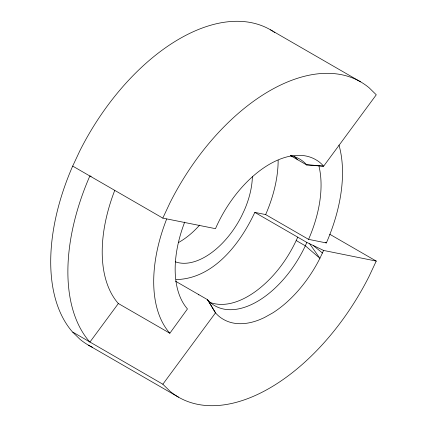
<?xml version="1.0" encoding="UTF-8"?>
<svg xmlns="http://www.w3.org/2000/svg" width="427" height="427" viewBox="0 0 427 427"><rect width="100%" height="100%" fill="white"/><g stroke="black" fill="none" stroke-linecap="round" stroke-linejoin="round"><path stroke-width="0.64" d="M175.577 281.238L207.549 299.695L215.496 312.842A84.802 48.961 -60 0 0 223.46 319.396A92.232 53.252 -60 0 0 260.208 319.444L264.361 317.587L272.72 312.916A92.232 53.252 -60 0 0 319.908 258.324L323.591 250.441L376.246 261.089L369.083 276.365A182.062 105.111 -60 0 1 170.053 391.271L162.847 384.231L72.414 331.875A182.062 105.111 -60 0 1 72.409 166.701L79.934 150.635A182.062 105.111 -60 0 1 272.688 31.155M176.111 279.578C213.623 278.799 240.289 243.459 254.818 212.39L306.826 242.413L305.321 245.808A84.727 48.918 -60 0 1 207.938 300.181L207.549 299.695M209.87 302.412C226.246 308.299 243.812 300.229 256.894 290.451C274.94 276.744 288.615 257.796 297.731 237.166M72.691 166.087L162.804 218.112L170.053 202.665A182.062 105.111 -60 0 1 369.083 87.754L376.283 94.794L323.639 166.188L306.853 165.046L290.323 155.503M254.818 212.39L265.647 214.578L265.856 214.13A103.169 59.566 -60 0 0 278.148 160.232M265.647 214.578L308.556 239.35L308.769 238.906A103.169 59.566 -60 0 0 318.793 165.484M308.556 239.35L326.335 242.947L326.607 242.371A133.512 77.084 -60 0 0 338.974 145.079M114.703 190.495A133.512 77.084 -60 0 0 118.119 303.282L118.359 303.517L89.9 342.112L89.574 341.781A182.062 105.111 -60 0 1 89.574 176.607L89.857 175.999L91.148 176.255M118.359 303.517L169.855 333.247L187.453 308.945A103.169 59.566 -60 0 1 184.694 222.099M162.847 384.231L215.496 312.842L207.938 300.181L208.728 301.649M290.323 155.609A84.727 48.918 -60 0 1 306.463 164.566L323.639 166.188A84.802 48.961 -60 0 0 315.67 159.629A92.232 53.252 -60 0 0 216.67 226L215.502 228.675L162.804 218.112M306.826 242.413L323.591 250.441M270.483 29.815L360.596 81.845M329.719 234.226L376.246 261.089M325.193 242.285L326.335 242.947M296.205 240.55L305.321 245.808L319.908 258.324L309.655 243.769M88.421 345.155L178.534 397.185M313.295 245.509L322.465 253.03M294.203 156.357L297.758 159.799M72.734 332.206L79.94 339.246A182.062 105.111 -60 0 0 92.413 347.268M169.855 333.247L169.615 333.012A133.512 77.084 -60 0 1 166.663 219.03M306.463 164.566L306.853 165.046M198.459 294.454L198.849 294.934M273.771 31.86A182.062 105.111 -60 0 1 274.839 32.585M252.389 176.292A66.756 38.542 -60 0 1 244.447 209.972L241.687 215.865A66.756 38.542 -60 0 1 175.251 261.772M199.633 225.109A66.756 38.542 -60 0 1 178.294 242.643"/></g></svg>
